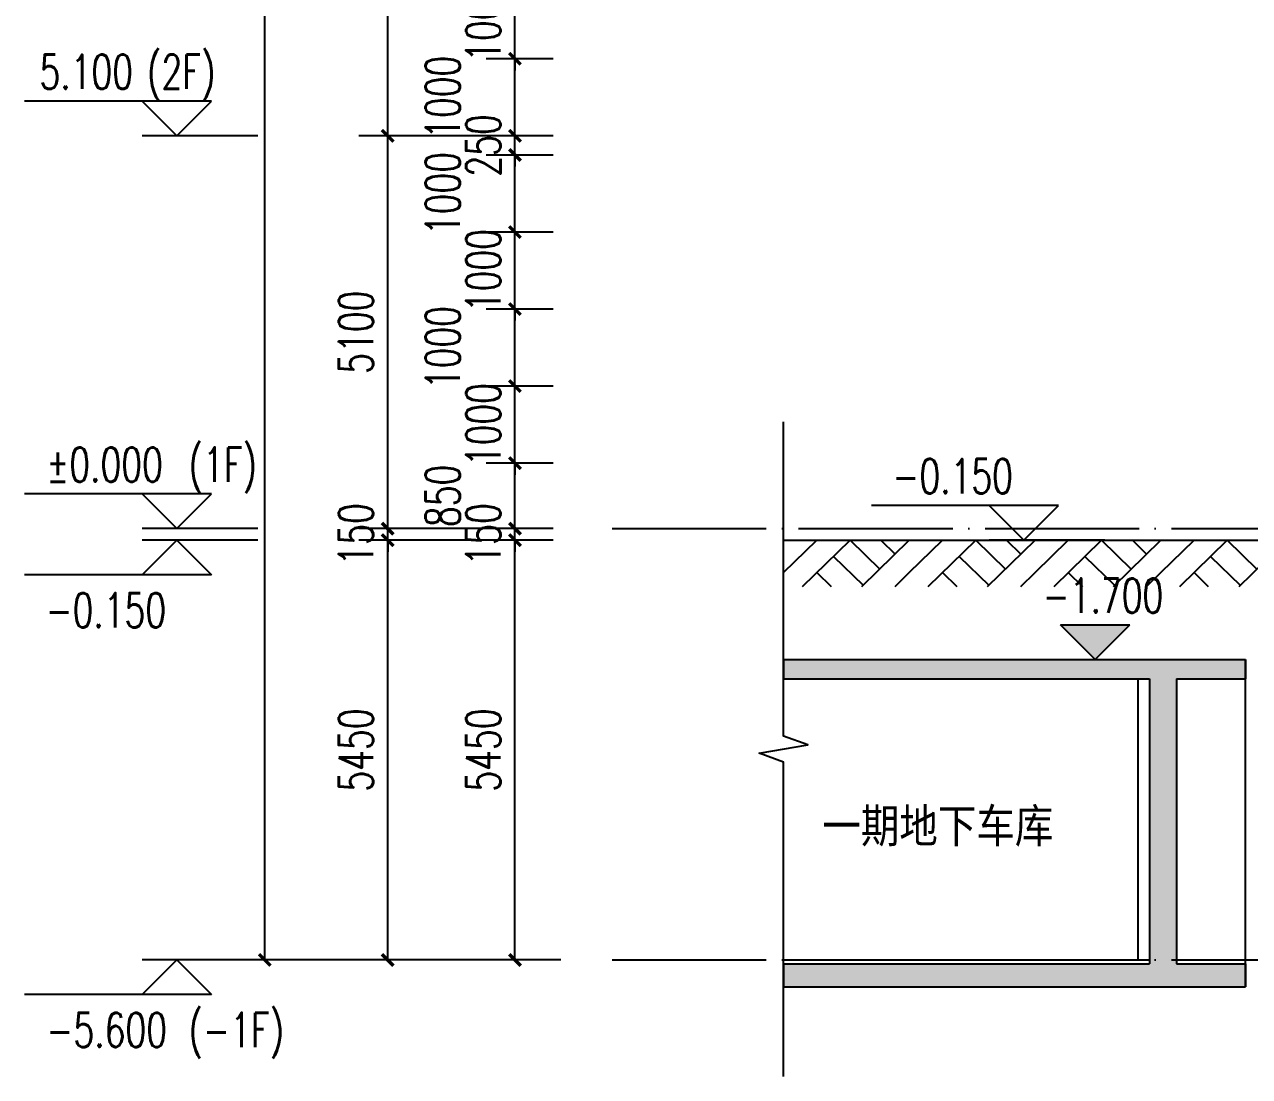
# Model space of a CAD drawing. Header units: millimetres. Extents: x 500457 to 783861, y -293369 to -162148.
# Drawn here: x 677945 to 693852, y -237464 to -223806 of the extents above; entities that cross this region are included whole.
import ezdxf

# ---------------------------------------------------------------- set-up
doc = ezdxf.new("R2010")
doc.units = ezdxf.units.MM
doc.header["$LTSCALE"] = 1000
doc.linetypes.add('DOTE', pattern=[2.42, 2, -0.2, 0.02, -0.2])
for name, color, linetype in [('A-AXIS', 1, 'DOTE'), ('A-PLAN-GROUND', 2, 'Continuous'), ('A-SECT-SURF', 6, 'Continuous'), ('A-看线', 115, 'Continuous'), ('DIM_ELEV', 3, 'Continuous'), ('DIM_SYMB', 3, 'Continuous'), ('PUB_DIM', 3, 'Continuous'), ('PUB_HATCH', 8, 'Continuous'), ('PUB_TEXT', 7, 'Continuous'), ('WALL', 255, 'Continuous'), ('板洞', 6, 'Continuous')]:
    doc.layers.add(name, color=color, linetype=linetype)
doc.styles.add('_TCH_DIM', font='SIMPLEX', dxfattribs={"bigfont": 'GBCBIG'})
doc.styles.add('_TCH_DIM_T3', font='SIMPLEX', dxfattribs={"width": 0.705882, "bigfont": 'GBCBIG'})
doc.styles.add('TSSD_Norm', font='tssdeng.shx', dxfattribs={"bigfont": 'hztxt.shx'})
doc.dimstyles.new('_TCH_ARCH&&150', dxfattribs={"dimtxt": 446.25, "dimasz": 150, "dimexe": 375, "dimexo": 450, "dimgap": 189.375, "dimtad": 1, "dimdec": 0, "dimzin": 0, "dimdsep": 46, "dimtxsty": '_TCH_DIM_T3', "dimblk": 'ARCHTICK', "dimcen": 0.09, "dimclrt": 7, "dimazin": 2, "dimtfac": 1, "dimtdec": 0, "dimtix": 1, "dimtmove": 2, "dimatfit": 3, "dimfxl": 1, "dimtolj": 1, "dimtzin": 0, "dimarcsym": 0})

# ---------------------------------------------------------------- blocks, each defined once
blk = doc.blocks.new('_ArchTick')
at = {"color": 0, "linetype": 'ByBlock', "const_width": 0.3}
blk.add_lwpolyline([(-0.5, -0.5), (0.5, 0.5)], dxfattribs=at)
blk = doc.blocks.new('*D50')
at = {"layer": 'Defpoints', "color": 0, "transparency": 16777216}
for p in [(684314, -230501), (685262, -230501), (685262, -235951)]:
    blk.add_point(p, dxfattribs=at)
at = {"layer": 'PUB_DIM', "color": 0, "lineweight": -2, "transparency": 16777216}
for p, q in [((684812, -230501), (683939, -230501)), ((684314, -235951), (684314, -230501)), ((684812, -235951), (683939, -235951))]:
    blk.add_line(p, q, dxfattribs=at)
at = {"layer": 'PUB_DIM', "color": 0, "lineweight": -2, "transparency": 16777216, "xscale": 150, "yscale": 150, "zscale": 150}
for p, rotation in [((684314, -230501), 90), ((684314, -235951), 270)]:
    blk.add_blockref('_ArchTick', p, dxfattribs=dict(at, rotation=rotation))
at = {"layer": 'PUB_DIM', "color": 7, "transparency": 16777216, "insert": (683902, -233226), "char_height": 446.2, "attachment_point": 5, "rotation": 90, "style": '_TCH_DIM_T3'}
blk.add_mtext('\\A1;5450', dxfattribs=at)
blk = doc.blocks.new('*D51')
at = {"layer": 'Defpoints', "color": 0, "transparency": 16777216}
for p in [(684314, -230351), (685262, -230351), (685262, -230501)]:
    blk.add_point(p, dxfattribs=at)
at = {"layer": 'PUB_DIM', "color": 0, "lineweight": -2, "transparency": 16777216}
for p, q in [((684314, -230351), (684314, -230201)), ((684812, -230351), (683939, -230351)), ((684314, -230501), (684314, -230351)), ((684812, -230501), (683939, -230501)), ((684314, -230501), (684314, -230651))]:
    blk.add_line(p, q, dxfattribs=at)
at = {"layer": 'PUB_DIM', "color": 0, "lineweight": -2, "transparency": 16777216, "xscale": 150, "yscale": 150, "zscale": 150}
for p, rotation in [((684314, -230351), 270), ((684314, -230501), 90)]:
    blk.add_blockref('_ArchTick', p, dxfattribs=dict(at, rotation=rotation))
at = {"layer": 'PUB_DIM', "color": 7, "transparency": 16777216, "insert": (683902, -230426), "char_height": 446.2, "attachment_point": 5, "rotation": 90, "style": '_TCH_DIM_T3'}
blk.add_mtext('\\A1;150', dxfattribs=at)
blk = doc.blocks.new('*D52')
at = {"layer": 'Defpoints', "color": 0, "transparency": 16777216}
for p in [(684314, -229501), (685262, -229501), (685262, -230351)]:
    blk.add_point(p, dxfattribs=at)
at = {"layer": 'PUB_DIM', "color": 0, "lineweight": -2, "transparency": 16777216}
for p, q in [((684812, -229501), (683939, -229501)), ((684314, -230351), (684314, -229501)), ((684812, -230351), (683939, -230351))]:
    blk.add_line(p, q, dxfattribs=at)
at = {"layer": 'PUB_DIM', "color": 0, "lineweight": -2, "transparency": 16777216, "xscale": 150, "yscale": 150, "zscale": 150}
for p, rotation in [((684314, -229501), 90), ((684314, -230351), 270)]:
    blk.add_blockref('_ArchTick', p, dxfattribs=dict(at, rotation=rotation))
at = {"layer": 'PUB_DIM', "color": 7, "transparency": 16777216, "insert": (683377, -229926), "char_height": 446.2, "attachment_point": 5, "rotation": 90, "style": '_TCH_DIM_T3'}
blk.add_mtext('\\A1;850', dxfattribs=at)
blk = doc.blocks.new('*D53')
at = {"layer": 'Defpoints', "color": 0, "transparency": 16777216}
for p in [(684314, -228501), (685262, -228501), (685262, -229501)]:
    blk.add_point(p, dxfattribs=at)
at = {"layer": 'PUB_DIM', "color": 0, "lineweight": -2, "transparency": 16777216}
for p, q in [((684314, -228501), (684314, -228351)), ((684812, -228501), (683939, -228501)), ((684314, -229501), (684314, -228501)), ((684812, -229501), (683939, -229501)), ((684314, -229501), (684314, -229651))]:
    blk.add_line(p, q, dxfattribs=at)
at = {"layer": 'PUB_DIM', "color": 0, "lineweight": -2, "transparency": 16777216, "xscale": 150, "yscale": 150, "zscale": 150}
for p, rotation in [((684314, -228501), 270), ((684314, -229501), 90)]:
    blk.add_blockref('_ArchTick', p, dxfattribs=dict(at, rotation=rotation))
at = {"layer": 'PUB_DIM', "color": 7, "transparency": 16777216, "insert": (683902, -229001), "char_height": 446.2, "attachment_point": 5, "rotation": 90, "style": '_TCH_DIM_T3'}
blk.add_mtext('\\A1;1000', dxfattribs=at)
blk = doc.blocks.new('*D54')
at = {"layer": 'Defpoints', "color": 0, "transparency": 16777216}
for p in [(684314, -227501), (685262, -227501), (685262, -228501)]:
    blk.add_point(p, dxfattribs=at)
at = {"layer": 'PUB_DIM', "color": 0, "lineweight": -2, "transparency": 16777216}
for p, q in [((684812, -227501), (683939, -227501)), ((684314, -228501), (684314, -227501)), ((684812, -228501), (683939, -228501))]:
    blk.add_line(p, q, dxfattribs=at)
at = {"layer": 'PUB_DIM', "color": 0, "lineweight": -2, "transparency": 16777216, "xscale": 150, "yscale": 150, "zscale": 150}
for p, rotation in [((684314, -227501), 90), ((684314, -228501), 270)]:
    blk.add_blockref('_ArchTick', p, dxfattribs=dict(at, rotation=rotation))
at = {"layer": 'PUB_DIM', "color": 7, "transparency": 16777216, "insert": (683377, -228001), "char_height": 446.2, "attachment_point": 5, "rotation": 90, "style": '_TCH_DIM_T3'}
blk.add_mtext('\\A1;1000', dxfattribs=at)
blk = doc.blocks.new('*D55')
at = {"layer": 'Defpoints', "color": 0, "transparency": 16777216}
for p in [(684314, -226501), (685262, -226501), (685262, -227501)]:
    blk.add_point(p, dxfattribs=at)
at = {"layer": 'PUB_DIM', "color": 0, "lineweight": -2, "transparency": 16777216}
for p, q in [((684314, -226501), (684314, -226351)), ((684812, -226501), (683939, -226501)), ((684314, -227501), (684314, -226501)), ((684812, -227501), (683939, -227501)), ((684314, -227501), (684314, -227651))]:
    blk.add_line(p, q, dxfattribs=at)
at = {"layer": 'PUB_DIM', "color": 0, "lineweight": -2, "transparency": 16777216, "xscale": 150, "yscale": 150, "zscale": 150}
for p, rotation in [((684314, -226501), 270), ((684314, -227501), 90)]:
    blk.add_blockref('_ArchTick', p, dxfattribs=dict(at, rotation=rotation))
at = {"layer": 'PUB_DIM', "color": 7, "transparency": 16777216, "insert": (683902, -227001), "char_height": 446.2, "attachment_point": 5, "rotation": 90, "style": '_TCH_DIM_T3'}
blk.add_mtext('\\A1;1000', dxfattribs=at)
blk = doc.blocks.new('*D56')
at = {"layer": 'Defpoints', "color": 0, "transparency": 16777216}
for p in [(684314, -225501), (685262, -225501), (685262, -226501)]:
    blk.add_point(p, dxfattribs=at)
at = {"layer": 'PUB_DIM', "color": 0, "lineweight": -2, "transparency": 16777216}
for p, q in [((684812, -225501), (683939, -225501)), ((684314, -226501), (684314, -225501)), ((684812, -226501), (683939, -226501))]:
    blk.add_line(p, q, dxfattribs=at)
at = {"layer": 'PUB_DIM', "color": 0, "lineweight": -2, "transparency": 16777216, "xscale": 150, "yscale": 150, "zscale": 150}
for p, rotation in [((684314, -225501), 90), ((684314, -226501), 270)]:
    blk.add_blockref('_ArchTick', p, dxfattribs=dict(at, rotation=rotation))
at = {"layer": 'PUB_DIM', "color": 7, "transparency": 16777216, "insert": (683377, -226001), "char_height": 446.2, "attachment_point": 5, "rotation": 90, "style": '_TCH_DIM_T3'}
blk.add_mtext('\\A1;1000', dxfattribs=at)
blk = doc.blocks.new('*D57')
at = {"layer": 'Defpoints', "color": 0, "transparency": 16777216}
for p in [(684314, -225251), (685262, -225251), (685262, -225501)]:
    blk.add_point(p, dxfattribs=at)
at = {"layer": 'PUB_DIM', "color": 0, "lineweight": -2, "transparency": 16777216}
for p, q in [((684314, -225251), (684314, -225101)), ((684812, -225251), (683939, -225251)), ((684314, -225501), (684314, -225251)), ((684812, -225501), (683939, -225501)), ((684314, -225501), (684314, -225651))]:
    blk.add_line(p, q, dxfattribs=at)
at = {"layer": 'PUB_DIM', "color": 0, "lineweight": -2, "transparency": 16777216, "xscale": 150, "yscale": 150, "zscale": 150}
for p, rotation in [((684314, -225251), 270), ((684314, -225501), 90)]:
    blk.add_blockref('_ArchTick', p, dxfattribs=dict(at, rotation=rotation))
at = {"layer": 'PUB_DIM', "color": 7, "transparency": 16777216, "insert": (683902, -225376), "char_height": 446.2, "attachment_point": 5, "rotation": 90, "style": '_TCH_DIM_T3'}
blk.add_mtext('\\A1;250', dxfattribs=at)
blk = doc.blocks.new('*D58')
at = {"layer": 'Defpoints', "color": 0, "transparency": 16777216}
for p in [(684314, -224251), (685262, -224251), (685262, -225251)]:
    blk.add_point(p, dxfattribs=at)
at = {"layer": 'PUB_DIM', "color": 0, "lineweight": -2, "transparency": 16777216}
for p, q in [((684812, -224251), (683939, -224251)), ((684314, -225251), (684314, -224251)), ((684812, -225251), (683939, -225251))]:
    blk.add_line(p, q, dxfattribs=at)
at = {"layer": 'PUB_DIM', "color": 0, "lineweight": -2, "transparency": 16777216, "xscale": 150, "yscale": 150, "zscale": 150}
for p, rotation in [((684314, -224251), 90), ((684314, -225251), 270)]:
    blk.add_blockref('_ArchTick', p, dxfattribs=dict(at, rotation=rotation))
at = {"layer": 'PUB_DIM', "color": 7, "transparency": 16777216, "insert": (683377, -224751), "char_height": 446.2, "attachment_point": 5, "rotation": 90, "style": '_TCH_DIM_T3'}
blk.add_mtext('\\A1;1000', dxfattribs=at)
blk = doc.blocks.new('*D59')
at = {"layer": 'Defpoints', "color": 0, "transparency": 16777216}
for p in [(684314, -223251), (685262, -223251), (685262, -224251)]:
    blk.add_point(p, dxfattribs=at)
at = {"layer": 'PUB_DIM', "color": 0, "lineweight": -2, "transparency": 16777216}
for p, q in [((684314, -223251), (684314, -223101)), ((684812, -223251), (683939, -223251)), ((684314, -224251), (684314, -223251)), ((684812, -224251), (683939, -224251)), ((684314, -224251), (684314, -224401))]:
    blk.add_line(p, q, dxfattribs=at)
at = {"layer": 'PUB_DIM', "color": 0, "lineweight": -2, "transparency": 16777216, "xscale": 150, "yscale": 150, "zscale": 150}
for p, rotation in [((684314, -223251), 270), ((684314, -224251), 90)]:
    blk.add_blockref('_ArchTick', p, dxfattribs=dict(at, rotation=rotation))
at = {"layer": 'PUB_DIM', "color": 7, "transparency": 16777216, "insert": (683902, -223751), "char_height": 446.2, "attachment_point": 5, "rotation": 90, "style": '_TCH_DIM_T3'}
blk.add_mtext('\\A1;1000', dxfattribs=at)
blk = doc.blocks.new('*D127')
at = {"layer": 'Defpoints', "color": 0, "transparency": 16777216}
for p in [(681065, -182051), (685360, -182051), (685360, -235951)]:
    blk.add_point(p, dxfattribs=at)
at = {"layer": 'PUB_DIM', "color": 0, "lineweight": -2, "transparency": 16777216}
for p, q in [((684910, -182051), (680690, -182051)), ((681065, -235951), (681065, -182051)), ((684910, -235951), (680690, -235951))]:
    blk.add_line(p, q, dxfattribs=at)
at = {"layer": 'PUB_DIM', "color": 0, "lineweight": -2, "transparency": 16777216, "xscale": 150, "yscale": 150, "zscale": 150}
for p, rotation in [((681065, -182051), 90), ((681065, -235951), 270)]:
    blk.add_blockref('_ArchTick', p, dxfattribs=dict(at, rotation=rotation))
at = {"layer": 'PUB_DIM', "color": 7, "transparency": 16777216, "insert": (680653, -209001), "char_height": 446.2, "attachment_point": 5, "rotation": 90, "style": '_TCH_DIM_T3'}
blk.add_mtext('\\A1;53900', dxfattribs=at)
blk = doc.blocks.new('*D128')
at = {"layer": 'Defpoints', "color": 0, "transparency": 16777216}
for p in [(682661, -230501), (684625, -230501), (684625, -235951)]:
    blk.add_point(p, dxfattribs=at)
at = {"layer": 'PUB_DIM', "color": 0, "lineweight": -2, "transparency": 16777216}
for p, q in [((684175, -230501), (682286, -230501)), ((682661, -235951), (682661, -230501)), ((684175, -235951), (682286, -235951))]:
    blk.add_line(p, q, dxfattribs=at)
at = {"layer": 'PUB_DIM', "color": 0, "lineweight": -2, "transparency": 16777216, "xscale": 150, "yscale": 150, "zscale": 150}
for p, rotation in [((682661, -230501), 90), ((682661, -235951), 270)]:
    blk.add_blockref('_ArchTick', p, dxfattribs=dict(at, rotation=rotation))
at = {"layer": 'PUB_DIM', "color": 7, "transparency": 16777216, "insert": (682249, -233226), "char_height": 446.2, "attachment_point": 5, "rotation": 90, "style": '_TCH_DIM_T3'}
blk.add_mtext('\\A1;5450', dxfattribs=at)
blk = doc.blocks.new('*D129')
at = {"layer": 'Defpoints', "color": 0, "transparency": 16777216}
for p in [(682661, -230351), (684625, -230351), (684625, -230501)]:
    blk.add_point(p, dxfattribs=at)
at = {"layer": 'PUB_DIM', "color": 0, "lineweight": -2, "transparency": 16777216}
for p, q in [((682661, -230351), (682661, -230201)), ((684175, -230351), (682286, -230351)), ((682661, -230501), (682661, -230351)), ((684175, -230501), (682286, -230501)), ((682661, -230501), (682661, -230651))]:
    blk.add_line(p, q, dxfattribs=at)
at = {"layer": 'PUB_DIM', "color": 0, "lineweight": -2, "transparency": 16777216, "xscale": 150, "yscale": 150, "zscale": 150}
for p, rotation in [((682661, -230351), 270), ((682661, -230501), 90)]:
    blk.add_blockref('_ArchTick', p, dxfattribs=dict(at, rotation=rotation))
at = {"layer": 'PUB_DIM', "color": 7, "transparency": 16777216, "insert": (682249, -230426), "char_height": 446.2, "attachment_point": 5, "rotation": 90, "style": '_TCH_DIM_T3'}
blk.add_mtext('\\A1;150', dxfattribs=at)
blk = doc.blocks.new('*D130')
at = {"layer": 'Defpoints', "color": 0, "transparency": 16777216}
for p in [(682661, -225251), (684625, -225251), (684625, -230351)]:
    blk.add_point(p, dxfattribs=at)
at = {"layer": 'PUB_DIM', "color": 0, "lineweight": -2, "transparency": 16777216}
for p, q in [((684175, -225251), (682286, -225251)), ((682661, -230351), (682661, -225251)), ((684175, -230351), (682286, -230351))]:
    blk.add_line(p, q, dxfattribs=at)
at = {"layer": 'PUB_DIM', "color": 0, "lineweight": -2, "transparency": 16777216, "xscale": 150, "yscale": 150, "zscale": 150}
for p, rotation in [((682661, -225251), 90), ((682661, -230351), 270)]:
    blk.add_blockref('_ArchTick', p, dxfattribs=dict(at, rotation=rotation))
at = {"layer": 'PUB_DIM', "color": 7, "transparency": 16777216, "insert": (682249, -227801), "char_height": 446.2, "attachment_point": 5, "rotation": 90, "style": '_TCH_DIM_T3'}
blk.add_mtext('\\A1;5100', dxfattribs=at)
blk = doc.blocks.new('*D131')
at = {"layer": 'Defpoints', "color": 0, "transparency": 16777216}
for p in [(682661, -220451), (684625, -220451), (684625, -225251)]:
    blk.add_point(p, dxfattribs=at)
at = {"layer": 'PUB_DIM', "color": 0, "lineweight": -2, "transparency": 16777216}
for p, q in [((684175, -220451), (682286, -220451)), ((682661, -225251), (682661, -220451)), ((684175, -225251), (682286, -225251))]:
    blk.add_line(p, q, dxfattribs=at)
at = {"layer": 'PUB_DIM', "color": 0, "lineweight": -2, "transparency": 16777216, "xscale": 150, "yscale": 150, "zscale": 150}
for p, rotation in [((682661, -220451), 90), ((682661, -225251), 270)]:
    blk.add_blockref('_ArchTick', p, dxfattribs=dict(at, rotation=rotation))
at = {"layer": 'PUB_DIM', "color": 7, "transparency": 16777216, "insert": (682249, -222851), "char_height": 446.2, "attachment_point": 5, "rotation": 90, "style": '_TCH_DIM_T3'}
blk.add_mtext('\\A1;4800', dxfattribs=at)
blk = doc.blocks.new('$LinePat$素土夯实')
at = {"color": 0}
for p, q in [((0, -210), (210, 0)), ((120, -300), (420, 0)), ((420, 0), (607.5, -187.5)), ((495, -300), (795, 0)), ((615, 0), (705, -90)), ((315, -105), (502.5, -292.5)), ((210, -210), (300, -300)), ((705, -300), (795, -210))]:
    blk.add_line(p, q, dxfattribs=at)

msp = doc.modelspace()

# ---------------------------------------------------------------- hatches: boundary and pattern name
at = {"layer": 'DIM_ELEV'}
msp.add_hatch(color=256, dxfattribs=at).paths.add_polyline_path([(691847.7, -232050.7), (691397.7, -231600.7), (692297.7, -231600.7)])
at = {"layer": 'PUB_HATCH'}
for points in [[(687802.1, -232300.7), (692552.1, -232300.7), (692785.5, -232217.4), (692902.1, -232050.7), (687802.1, -232050.7)], [(692785.5, -232217.4), (692902.1, -232300.7), (693802.1, -232300.7), (693802.1, -232050.7), (692902.1, -232050.7)], [(692785.5, -232217.4), (692552.1, -232300.7), (692552.1, -236000.7), (692785.5, -236100.7), (692902.1, -236000.7), (692902.1, -232300.7)], [(687802.1, -236300.7), (692902.1, -236300.7), (692785.5, -236100.7), (692552.1, -236000.7), (687802.1, -236000.7)], [(692785.5, -236100.7), (692902.1, -236300.7), (693802.1, -236300.7), (693802.1, -236000.7), (692902.1, -236000.7)]]:
    msp.add_hatch(color=256, dxfattribs=at).paths.add_polyline_path(points)

# ---------------------------------------------------------------- linework, layer by layer
at = {"layer": 'A-AXIS'}
for p, q in [((685577.8, -230350.7), (745065.3, -230350.7)), ((685577.8, -235950.7), (745065.3, -235950.7))]:
    msp.add_line(p, q, dxfattribs=at)
at = {"layer": 'A-PLAN-GROUND'}
msp.add_lwpolyline([(687802.1, -230500.7), (713927.1, -230500.7)], dxfattribs=at)
at = {"layer": 'A-SECT-SURF'}
msp.add_line((687802.1, -235950.7), (692552.1, -235950.7), dxfattribs=at)
at = {"layer": 'A-看线'}
for p, q in [((692552.1, -233050.7), (692552.1, -235950.7)), ((692902.1, -233050.7), (692902.1, -235950.7))]:
    msp.add_line(p, q, dxfattribs=at)
msp.add_lwpolyline([(692402.1, -232300.7), (692402.1, -235950.7)], dxfattribs=at)
msp.add_lwpolyline([(687802.1, -232950.7, 100, 100, 0), (687802.1, -232950.7, 0, 0, 0), (692402.1, -232950.7, 0, 0, 0)], format="xyseb", dxfattribs=at)
at = {"layer": 'DIM_ELEV'}
for p, q in [((680375.1, -224800.7), (677945.1, -224800.7)), ((679925.1, -225250.7), (679475.1, -224800.7)), ((679925.1, -225250.7), (680375.1, -224800.7)), ((680975.1, -225250.7), (679475.1, -225250.7)), ((680375.1, -229900.7), (677945.1, -229900.7)), ((679925.1, -230350.7), (679475.1, -229900.7)), ((679925.1, -230350.7), (680375.1, -229900.7)), ((691371.6, -230050.7), (688941.6, -230050.7)), ((690921.6, -230500.7), (690471.6, -230050.7)), ((690921.6, -230500.7), (691371.6, -230050.7)), ((680975.1, -230350.7), (679475.1, -230350.7)), ((679925.1, -230500.7), (679475.1, -230950.7)), ((680975.1, -230500.7), (679475.1, -230500.7)), ((679925.1, -230500.7), (680375.1, -230950.7)), ((691971.6, -230500.7), (690471.6, -230500.7)), ((680375.1, -230950.7), (677945.1, -230950.7)), ((691847.7, -232050.7), (691397.7, -231600.7)), ((691397.7, -231600.7), (692297.7, -231600.7)), ((691847.7, -232050.7), (692297.7, -231600.7)), ((679925.1, -235950.7), (679475.1, -236400.7)), ((680975.1, -235950.7), (679475.1, -235950.7)), ((679925.1, -235950.7), (680375.1, -236400.7)), ((680375.1, -236400.7), (677945.1, -236400.7))]:
    msp.add_line(p, q, dxfattribs=at)
at = {"layer": 'DIM_SYMB'}
msp.add_lwpolyline([(687802.1, -237464.3), (687802.1, -233382.2), (687487.1, -233267.6), (688117.1, -233156.5), (687802.1, -233044.7), (687802.1, -228962.7)], dxfattribs=at)
at = {"layer": 'WALL'}
for p, q in [((687802.1, -232050.7), (692902.1, -232050.7)), ((687802.1, -232050.7), (687802.1, -232300.7)), ((692902.1, -232050.7), (693802.1, -232050.7)), ((693802.1, -232050.7), (693802.1, -232300.7)), ((687802.1, -232300.7), (692552.1, -232300.7)), ((692552.1, -232300.7), (692552.1, -236000.7)), ((692902.1, -232300.7), (692902.1, -236000.7)), ((692902.1, -232300.7), (693802.1, -232300.7)), ((687802.1, -236000.7), (692552.1, -236000.7)), ((687802.1, -236000.7), (687802.1, -236300.7)), ((692902.1, -236000.7), (693802.1, -236000.7)), ((693802.1, -236000.7), (693802.1, -236300.7)), ((687802.1, -236300.7), (692902.1, -236300.7)), ((692902.1, -236300.7), (693802.1, -236300.7))]:
    msp.add_line(p, q, dxfattribs=at)
at = {"layer": '板洞'}
msp.add_line((693802.1, -236300.7), (693802.1, -232050.7), dxfattribs=at)

# ---------------------------------------------------------------- block references
at = {"layer": 'WALL', "xscale": 2.05385221973406, "yscale": 2, "zscale": 2, "rotation": 9.42910644049e-05}
for p in [(687802.1, -230500.8), (689434.9, -230500.8), (691067.7, -230500.8), (692700.6, -230500.8)]:
    msp.add_blockref('$LinePat$素土夯实', p, dxfattribs=at)

# ---------------------------------------------------------------- texts
at = {"layer": 'PUB_TEXT', "style": '_TCH_DIM', "width": 0.705882}
for s, p in [('(2F)', (679535.1, -224643.2)), ('5.100', (678140.1, -224643.2)), ('(1F)', (680075.1, -229743.2)), ('%%P0.000', (678230.1, -229743.2)), ('-0.150', (689214.6, -229893.2)), ('-1.700', (691166.7, -231443.2)), ('-0.150', (678218.1, -231633.2)), ('-5.600', (678230.1, -237083.2)), ('(-1F)', (680075.1, -237083.2))]:
    msp.add_text(s, height=446.25, dxfattribs=at).set_placement(p)
at = {"layer": 'PUB_TEXT', "style": 'TSSD_Norm'}
msp.add_text('一期地下车库', height=500, dxfattribs=at).set_placement((688305, -234476.7))

# ---------------------------------------------------------------- dimensions: what is measured, and where the dimension line sits
at = {"layer": 'PUB_DIM'}
for p1, p2, distance, picture, middle in [((685360.2, -235950.7), (685360.2, -182050.7), 4295.1, '*D127', (680652.6, -209000.7)), ((684624.9, -225250.7), (684624.9, -220450.7), 1963.5, '*D131', (682248.9, -222850.7)), ((685261.9, -224250.7), (685261.9, -223250.7), 947.8, '*D59', (683901.6, -223750.7)), ((685261.9, -225500.7), (685261.9, -225250.7), 947.8, '*D57', (683901.6, -225375.7)), ((684624.9, -230350.7), (684624.9, -225250.7), 1963.5, '*D130', (682248.9, -227800.7)), ((685261.9, -227500.7), (685261.9, -226500.7), 947.8, '*D55', (683901.6, -227000.7)), ((685261.9, -229500.7), (685261.9, -228500.7), 947.8, '*D53', (683901.6, -229000.7)), ((684624.9, -230500.7), (684624.9, -230350.7), 1963.5, '*D129', (682248.9, -230425.7)), ((685261.9, -230500.7), (685261.9, -230350.7), 947.8, '*D51', (683901.6, -230425.7)), ((684624.9, -235950.7), (684624.9, -230500.7), 1963.5, '*D128', (682248.9, -233225.7)), ((685261.9, -235950.7), (685261.9, -230500.7), 947.8, '*D50', (683901.6, -233225.7))]:
    dim = msp.add_aligned_dim(p1=p1, p2=p2, distance=distance, dimstyle='_TCH_ARCH&&150', dxfattribs=at)
    dim.commit()
    dim.dimension.update_dxf_attribs({"geometry": picture, "text_midpoint": middle})
for base, p1, p2, picture, middle in [((684314.1, -224250.7), (685261.9, -225250.7), (685261.9, -224250.7), '*D58', (683376.6, -224750.7)), ((684314.1, -225500.7), (685261.9, -226500.7), (685261.9, -225500.7), '*D56', (683376.6, -226000.7)), ((684314.1, -227500.7), (685261.9, -228500.7), (685261.9, -227500.7), '*D54', (683376.6, -228000.7)), ((684314.1, -229500.7), (685261.9, -230350.7), (685261.9, -229500.7), '*D52', (683376.6, -229925.7))]:
    dim = msp.add_linear_dim(base=base, p1=p1, p2=p2, angle=90, dimstyle='_TCH_ARCH&&150', dxfattribs=at)
    dim.commit()
    dim.dimension.update_dxf_attribs({"geometry": picture, "text_midpoint": middle, "dimtype": 129})

doc.saveas('drawing.dxf')
